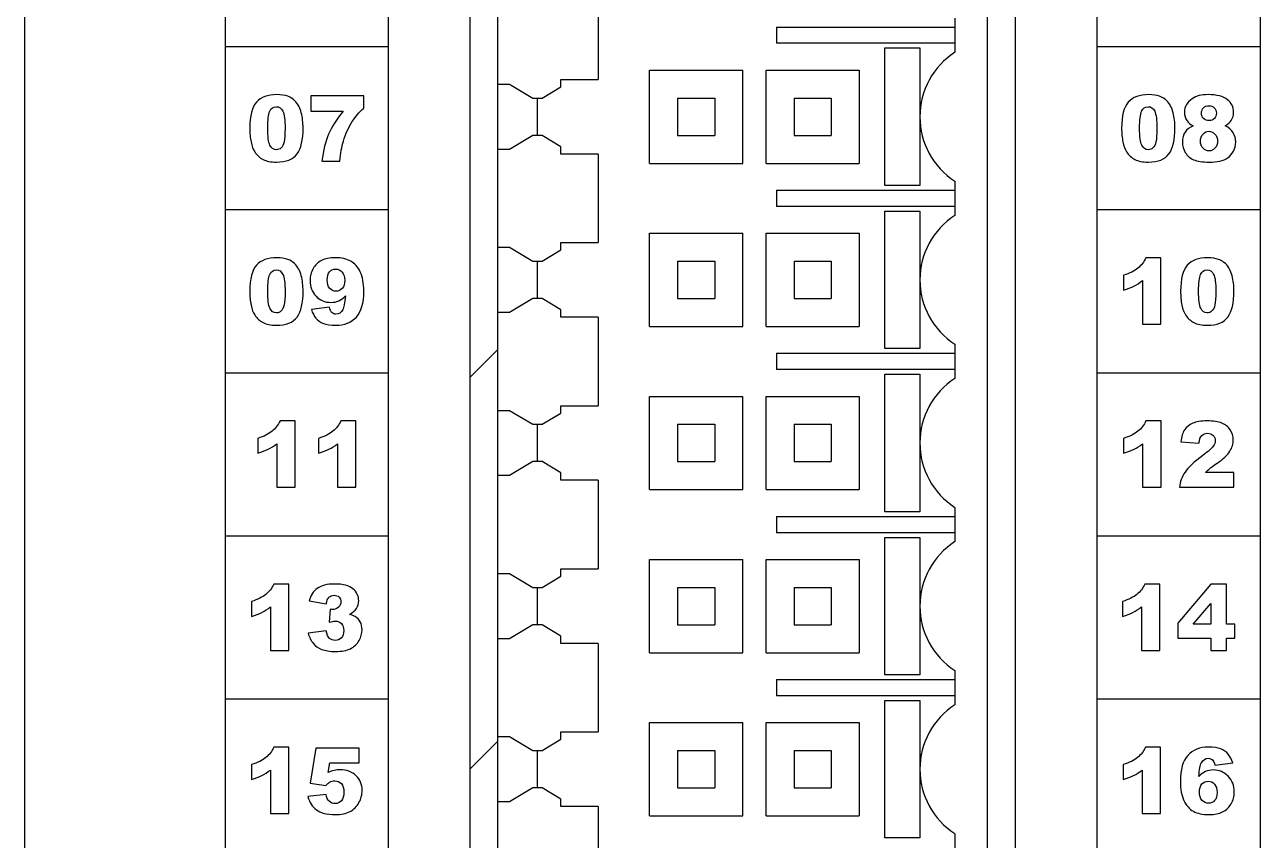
# Model space of a CAD drawing. Header units: millimetres. Extents: x 105 to 171, y 33 to 163.
# Drawn here: x 105.47 to 131.97, y 97.59 to 115.09 of the extents above; entities that cross this region are included whole.
import ezdxf

# ---------------------------------------------------------------- set-up
doc = ezdxf.new("R2010")
doc.units = ezdxf.units.MM
doc.header["$LTSCALE"] = 16.335
doc.layers.get('0').update_dxf_attribs({"linetype": 'CONTINUOUS'})

msp = doc.modelspace()

# ---------------------------------------------------------------- linework, layer by layer
at = {"linetype": 'Continuous'}
for p, q in [((115.619, 48.361), (115.619, 128.861)), ((126.119, 48.361), (126.119, 128.861)), ((115.019, 128.161), (115.019, 48.561)), ((126.719, 48.561), (126.719, 128.161)), ((109.769, 125.111), (109.769, 51.611)), ((113.269, 51.611), (113.269, 125.111)), ((128.469, 51.611), (128.469, 125.111)), ((131.969, 125.111), (131.969, 51.611)), ((105.469, 38.611), (105.469, 124.511)), ((117.769, 115.811), (117.769, 113.911)), ((121.594, 115.036), (121.594, 114.686)), ((121.594, 115.036), (125.419, 115.036)), ((125.419, 115.228), (125.419, 114.494)), ((113.269, 114.611), (109.769, 114.611)), ((125.419, 114.686), (121.594, 114.686)), ((123.918, 111.636), (123.918, 114.586)), ((123.918, 114.586), (124.669, 114.586)), ((124.669, 114.586), (124.669, 113.115)), ((131.969, 114.611), (128.469, 114.611)), ((118.869, 112.111), (118.869, 114.111)), ((118.869, 114.111), (120.869, 114.111)), ((120.869, 112.111), (120.869, 114.111)), ((121.369, 112.111), (121.369, 114.111)), ((121.369, 114.111), (123.369, 114.111)), ((123.369, 114.111), (123.369, 112.111)), ((115.619, 113.811), (115.869, 113.811)), ((115.869, 113.811), (116.369, 113.511)), ((116.566, 113.511), (116.97, 113.753)), ((116.97, 113.753), (116.969, 113.911)), ((116.969, 113.911), (117.769, 113.911)), ((111.607, 113.561), (111.607, 113.232)), ((112.743, 113.561), (111.607, 113.561)), ((112.743, 113.298), (112.743, 113.561)), ((116.369, 113.511), (116.566, 113.511)), ((116.469, 112.711), (116.469, 113.511)), ((119.469, 113.511), (119.469, 112.711)), ((119.469, 113.511), (120.269, 113.511)), ((120.269, 113.511), (120.269, 112.711)), ((121.969, 113.511), (121.969, 112.711)), ((121.969, 113.511), (122.769, 113.511)), ((122.769, 113.511), (122.769, 112.711)), ((111.607, 113.232), (112.298, 113.232)), ((124.669, 113.107), (124.669, 111.636)), ((116.369, 112.711), (115.869, 112.41)), ((116.566, 112.711), (116.369, 112.711)), ((116.97, 112.468), (116.566, 112.711)), ((119.469, 112.711), (120.269, 112.711)), ((121.969, 112.711), (122.769, 112.711)), ((115.869, 112.41), (115.619, 112.41)), ((116.969, 112.311), (116.97, 112.468)), ((111.843, 112.161), (112.231, 112.161)), ((117.769, 112.311), (116.969, 112.311)), ((117.769, 112.311), (117.769, 110.411)), ((118.869, 112.111), (120.869, 112.111)), ((121.369, 112.111), (123.369, 112.111)), ((124.669, 111.636), (123.918, 111.636)), ((125.419, 111.728), (125.419, 110.994)), ((121.594, 111.536), (121.594, 111.186)), ((121.594, 111.536), (125.419, 111.536)), ((113.269, 111.111), (109.769, 111.111)), ((125.419, 111.186), (121.594, 111.186)), ((123.918, 108.136), (123.918, 111.086)), ((123.918, 111.086), (124.669, 111.086)), ((124.669, 111.086), (124.669, 109.615)), ((131.969, 111.111), (128.469, 111.111)), ((118.869, 108.611), (118.869, 110.611)), ((118.869, 110.611), (120.869, 110.611)), ((120.869, 108.611), (120.869, 110.611)), ((121.369, 108.611), (121.369, 110.611)), ((121.369, 110.611), (123.369, 110.611)), ((123.369, 110.611), (123.369, 108.611)), ((115.619, 110.311), (115.869, 110.311)), ((115.869, 110.311), (116.369, 110.011)), ((116.566, 110.011), (116.97, 110.253)), ((116.97, 110.253), (116.969, 110.411)), ((116.969, 110.411), (117.769, 110.411)), ((116.369, 110.011), (116.566, 110.011)), ((116.469, 109.211), (116.469, 110.011)), ((119.469, 110.011), (119.469, 109.211)), ((119.469, 110.011), (120.269, 110.011)), ((120.269, 110.011), (120.269, 109.211)), ((121.969, 110.011), (121.969, 109.211)), ((121.969, 110.011), (122.769, 110.011)), ((122.769, 110.011), (122.769, 109.211)), ((129.837, 110.085), (129.515, 110.085)), ((129.837, 108.661), (129.837, 110.085)), ((124.669, 109.607), (124.669, 108.136)), ((129.035, 109.709), (129.035, 109.39)), ((129.443, 109.594), (129.443, 108.661)), ((116.369, 109.211), (115.869, 108.91)), ((116.566, 109.211), (116.369, 109.211)), ((116.97, 108.968), (116.566, 109.211)), ((119.469, 109.211), (120.269, 109.211)), ((121.969, 109.211), (122.769, 109.211)), ((112.005, 109.024), (111.618, 108.975)), ((116.969, 108.811), (116.97, 108.968)), ((115.869, 108.91), (115.619, 108.91)), ((117.769, 108.811), (116.969, 108.811)), ((117.769, 108.811), (117.769, 106.911)), ((129.443, 108.661), (129.837, 108.661)), ((118.869, 108.611), (120.869, 108.611)), ((121.369, 108.611), (123.369, 108.611)), ((124.669, 108.136), (123.918, 108.136)), ((125.419, 108.228), (125.419, 107.494)), ((115.019, 107.514), (115.619, 108.114)), ((121.594, 108.036), (121.594, 107.686)), ((121.594, 108.036), (125.419, 108.036)), ((113.269, 107.611), (109.769, 107.611)), ((125.419, 107.686), (121.594, 107.686)), ((131.969, 107.611), (128.469, 107.611)), ((123.918, 104.636), (123.918, 107.586)), ((123.918, 107.586), (124.669, 107.586)), ((124.669, 107.586), (124.669, 106.115)), ((118.869, 105.111), (118.869, 107.111)), ((118.869, 107.111), (120.869, 107.111)), ((120.869, 105.111), (120.869, 107.111)), ((121.369, 105.111), (121.369, 107.111)), ((121.369, 107.111), (123.369, 107.111)), ((123.369, 107.111), (123.369, 105.111)), ((115.619, 106.811), (115.869, 106.811)), ((115.869, 106.811), (116.369, 106.511)), ((116.97, 106.753), (116.969, 106.911)), ((116.969, 106.911), (117.769, 106.911)), ((111.268, 106.585), (110.946, 106.585)), ((111.268, 105.161), (111.268, 106.585)), ((112.573, 106.585), (112.251, 106.585)), ((112.573, 105.161), (112.573, 106.585)), ((116.566, 106.511), (116.97, 106.753)), ((129.84, 106.585), (129.518, 106.585)), ((129.84, 105.161), (129.84, 106.585)), ((116.369, 106.511), (116.566, 106.511)), ((116.469, 105.711), (116.469, 106.511)), ((119.469, 106.511), (119.469, 105.711)), ((119.469, 106.511), (120.269, 106.511)), ((120.269, 106.511), (120.269, 105.711)), ((121.969, 106.511), (121.969, 105.711)), ((121.969, 106.511), (122.769, 106.511)), ((122.769, 106.511), (122.769, 105.711)), ((110.466, 106.209), (110.466, 105.89)), ((110.875, 106.094), (110.875, 105.161)), ((111.77, 106.209), (111.77, 105.89)), ((112.179, 106.094), (112.179, 105.161)), ((124.669, 106.107), (124.669, 104.636)), ((129.037, 106.209), (129.037, 105.89)), ((129.446, 106.094), (129.446, 105.161)), ((130.263, 106.138), (130.652, 106.106)), ((116.369, 105.711), (115.869, 105.41)), ((116.566, 105.711), (116.369, 105.711)), ((116.97, 105.468), (116.566, 105.711)), ((119.469, 105.711), (120.269, 105.711)), ((121.969, 105.711), (122.769, 105.711)), ((131.401, 105.478), (130.794, 105.478)), ((131.401, 105.161), (131.401, 105.478)), ((115.869, 105.41), (115.619, 105.41)), ((116.969, 105.311), (116.97, 105.468)), ((117.769, 105.311), (116.969, 105.311)), ((117.769, 105.311), (117.769, 103.411)), ((110.875, 105.161), (111.268, 105.161)), ((112.179, 105.161), (112.573, 105.161)), ((118.869, 105.111), (120.869, 105.111)), ((121.369, 105.111), (123.369, 105.111)), ((129.446, 105.161), (129.84, 105.161)), ((130.234, 105.161), (131.401, 105.161)), ((125.419, 104.728), (125.419, 103.994)), ((121.594, 104.536), (121.594, 104.186)), ((121.594, 104.536), (125.419, 104.536)), ((124.669, 104.636), (123.918, 104.636)), ((125.419, 104.186), (121.594, 104.186)), ((113.269, 104.111), (109.769, 104.111)), ((123.918, 101.136), (123.918, 104.086)), ((123.918, 104.086), (124.669, 104.086)), ((124.669, 104.086), (124.669, 102.615)), ((131.969, 104.111), (128.469, 104.111)), ((116.97, 103.253), (116.969, 103.411)), ((116.969, 103.411), (117.769, 103.411)), ((118.869, 101.611), (118.869, 103.611)), ((118.869, 103.611), (120.869, 103.611)), ((120.869, 101.611), (120.869, 103.611)), ((121.369, 101.611), (121.369, 103.611)), ((121.369, 103.611), (123.369, 103.611)), ((123.369, 103.611), (123.369, 101.611)), ((115.619, 103.311), (115.869, 103.311)), ((115.869, 103.311), (116.369, 103.011)), ((116.566, 103.011), (116.97, 103.253)), ((111.136, 103.085), (110.814, 103.085)), ((111.136, 101.661), (111.136, 103.085)), ((116.369, 103.011), (116.566, 103.011)), ((116.469, 102.211), (116.469, 103.011)), ((119.469, 103.011), (119.469, 102.211)), ((119.469, 103.011), (120.269, 103.011)), ((120.269, 103.011), (120.269, 102.211)), ((121.969, 103.011), (121.969, 102.211)), ((121.969, 103.011), (122.769, 103.011)), ((122.769, 103.011), (122.769, 102.211)), ((129.817, 103.085), (129.495, 103.085)), ((129.817, 101.661), (129.817, 103.085)), ((130.909, 103.085), (130.2, 102.242)), ((131.248, 103.085), (130.909, 103.085)), ((131.248, 102.224), (131.248, 103.085)), ((110.334, 102.709), (110.334, 102.39)), ((110.743, 102.594), (110.743, 101.661)), ((111.569, 102.722), (111.937, 102.656)), ((124.669, 102.607), (124.669, 101.136)), ((129.015, 102.709), (129.015, 102.39)), ((129.424, 102.594), (129.424, 101.661)), ((130.533, 102.224), (130.909, 102.664)), ((130.909, 102.664), (130.909, 102.224)), ((112.021, 102.543), (112.001, 102.265)), ((111.937, 102.082), (111.548, 102.03)), ((116.369, 102.211), (115.869, 101.91)), ((116.566, 102.211), (116.369, 102.211)), ((116.97, 101.968), (116.566, 102.211)), ((119.469, 102.211), (120.269, 102.211)), ((121.969, 102.211), (122.769, 102.211)), ((130.2, 102.242), (130.2, 101.922)), ((130.909, 102.224), (130.533, 102.224)), ((131.423, 102.224), (131.248, 102.224)), ((131.423, 101.922), (131.423, 102.224)), ((115.869, 101.91), (115.619, 101.91)), ((116.969, 101.811), (116.97, 101.968)), ((117.769, 101.811), (116.969, 101.811)), ((117.769, 101.811), (117.769, 99.911)), ((130.2, 101.922), (130.909, 101.922)), ((130.909, 101.922), (130.909, 101.661)), ((131.248, 101.661), (131.248, 101.922)), ((131.248, 101.922), (131.423, 101.922)), ((110.743, 101.661), (111.136, 101.661)), ((118.869, 101.611), (120.869, 101.611)), ((121.369, 101.611), (123.369, 101.611)), ((129.424, 101.661), (129.817, 101.661)), ((130.909, 101.661), (131.248, 101.661)), ((121.594, 101.036), (121.594, 100.686)), ((121.594, 101.036), (125.419, 101.036)), ((124.669, 101.136), (123.918, 101.136)), ((125.419, 101.228), (125.419, 100.494)), ((113.269, 100.611), (109.769, 100.611)), ((125.419, 100.686), (121.594, 100.686)), ((123.918, 97.636), (123.918, 100.586)), ((123.918, 100.586), (124.669, 100.586)), ((124.669, 100.586), (124.669, 99.115)), ((131.969, 100.611), (128.469, 100.611)), ((116.97, 99.753), (116.969, 99.911)), ((116.969, 99.911), (117.769, 99.911)), ((118.869, 98.111), (118.869, 100.111)), ((118.869, 100.111), (120.869, 100.111)), ((120.869, 98.111), (120.869, 100.111)), ((121.369, 98.111), (121.369, 100.111)), ((121.369, 100.111), (123.369, 100.111)), ((123.369, 100.111), (123.369, 98.111)), ((115.019, 99.113), (115.619, 99.713)), ((115.619, 99.811), (115.869, 99.811)), ((115.869, 99.811), (116.369, 99.511)), ((116.566, 99.511), (116.97, 99.753)), ((111.135, 99.585), (110.813, 99.585)), ((111.135, 98.161), (111.135, 99.585)), ((111.715, 99.561), (111.592, 98.808)), ((112.639, 99.561), (111.715, 99.561)), ((112.639, 99.25), (112.639, 99.561)), ((116.369, 99.511), (116.566, 99.511)), ((116.469, 98.711), (116.469, 99.511)), ((119.469, 99.511), (119.469, 98.711)), ((119.469, 99.511), (120.269, 99.511)), ((120.269, 99.511), (120.269, 98.711)), ((121.969, 99.511), (121.969, 98.711)), ((121.969, 99.511), (122.769, 99.511)), ((122.769, 99.511), (122.769, 98.711)), ((129.831, 99.585), (129.509, 99.585)), ((129.831, 98.161), (129.831, 99.585)), ((110.333, 99.209), (110.333, 98.89)), ((111.98, 99.04), (112.013, 99.25)), ((112.013, 99.25), (112.639, 99.25)), ((129.029, 99.209), (129.029, 98.89)), ((130.993, 99.198), (131.38, 99.246)), ((110.741, 99.094), (110.741, 98.161)), ((124.669, 99.107), (124.669, 97.636)), ((129.438, 99.094), (129.438, 98.161)), ((111.592, 98.808), (111.924, 98.76)), ((116.369, 98.711), (115.869, 98.41)), ((116.566, 98.711), (116.369, 98.711)), ((116.97, 98.468), (116.566, 98.711)), ((119.469, 98.711), (120.269, 98.711)), ((121.969, 98.711), (122.769, 98.711)), ((111.935, 98.567), (111.542, 98.524)), ((115.869, 98.41), (115.619, 98.41)), ((116.969, 98.311), (116.97, 98.468)), ((110.741, 98.161), (111.135, 98.161)), ((117.769, 98.311), (116.969, 98.311)), ((117.769, 98.311), (117.769, 96.411)), ((118.869, 98.111), (120.869, 98.111)), ((121.369, 98.111), (123.369, 98.111)), ((129.438, 98.161), (129.831, 98.161)), ((124.669, 97.636), (123.918, 97.636)), ((125.419, 97.728), (125.419, 96.994))]:
    msp.add_line(p, q, dxfattribs=at)
for centre, radius, start, end in [((126.319, 113.111), 1.65, 123.0557, 236.9443), ((130.879, 113.208), 1.071, 270.0061, 282.0044), ((126.319, 109.611), 1.65, 123.0557, 236.9443), ((126.319, 106.111), 1.65, 123.0557, 236.9443), ((126.319, 102.611), 1.65, 123.0557, 236.9443), ((126.319, 99.111), 1.65, 123.0557, 236.9443)]:
    msp.add_arc(centre, radius, start, end, dxfattribs=at)
for points in [[(110.439, 113.425), (110.344, 113.318), (110.296, 113.132), (110.296, 112.866)], [(110.877, 113.585), (110.681, 113.585), (110.535, 113.531), (110.439, 113.425)], [(111.109, 113.549), (111.048, 113.572), (110.971, 113.585), (110.877, 113.585)], [(111.258, 113.459), (111.219, 113.496), (111.17, 113.526), (111.109, 113.549)], [(111.347, 113.341), (111.325, 113.382), (111.296, 113.421), (111.258, 113.459)], [(129.138, 113.425), (129.043, 113.318), (128.995, 113.132), (128.995, 112.866)], [(129.577, 113.585), (129.38, 113.585), (129.234, 113.531), (129.138, 113.425)], [(129.809, 113.549), (129.747, 113.572), (129.67, 113.585), (129.577, 113.585)], [(129.957, 113.459), (129.918, 113.496), (129.869, 113.526), (129.809, 113.549)], [(130.046, 113.341), (130.024, 113.382), (129.995, 113.421), (129.957, 113.459)], [(130.508, 113.498), (130.397, 113.424), (130.342, 113.328), (130.342, 113.211)], [(130.849, 113.585), (130.707, 113.585), (130.594, 113.556), (130.508, 113.498)], [(131.263, 113.477), (131.173, 113.548), (131.036, 113.585), (130.849, 113.585)], [(131.398, 113.208), (131.398, 113.316), (131.353, 113.406), (131.263, 113.477)], [(110.682, 112.865), (110.682, 113.041), (110.696, 113.162), (110.725, 113.227)], [(110.725, 113.227), (110.753, 113.292), (110.799, 113.326), (110.864, 113.326)], [(110.864, 113.326), (110.927, 113.326), (110.974, 113.293), (111.005, 113.229)], [(111.005, 113.229), (111.037, 113.165), (111.053, 113.04), (111.053, 112.855)], [(111.401, 113.198), (111.387, 113.252), (111.369, 113.3), (111.347, 113.341)], [(111.44, 112.871), (111.44, 112.984), (111.427, 113.093), (111.401, 113.198)], [(112.298, 113.232), (112.156, 113.056), (112.052, 112.89), (111.987, 112.736)], [(112.495, 113.009), (112.561, 113.112), (112.643, 113.208), (112.743, 113.298)], [(129.381, 112.865), (129.381, 113.041), (129.395, 113.162), (129.424, 113.227)], [(129.424, 113.227), (129.452, 113.292), (129.498, 113.326), (129.563, 113.326)], [(129.563, 113.326), (129.626, 113.326), (129.673, 113.293), (129.704, 113.229)], [(129.704, 113.229), (129.736, 113.165), (129.752, 113.04), (129.752, 112.855)], [(130.1, 113.198), (130.086, 113.252), (130.068, 113.3), (130.046, 113.341)], [(130.139, 112.871), (130.139, 112.984), (130.126, 113.093), (130.1, 113.198)], [(130.342, 113.211), (130.342, 113.14), (130.362, 113.077), (130.4, 113.022)], [(130.708, 113.188), (130.708, 113.235), (130.723, 113.273), (130.752, 113.303)], [(130.753, 113.071), (130.723, 113.1), (130.708, 113.14), (130.708, 113.188)], [(130.752, 113.303), (130.782, 113.332), (130.82, 113.348), (130.868, 113.348)], [(130.868, 113.348), (130.914, 113.348), (130.952, 113.332), (130.982, 113.302)], [(130.982, 113.302), (131.012, 113.271), (131.027, 113.232), (131.027, 113.184)], [(131.027, 113.184), (131.027, 113.138), (131.013, 113.099), (130.984, 113.071)], [(131.344, 113.032), (131.38, 113.086), (131.398, 113.145), (131.398, 113.208)], [(112.304, 112.588), (112.351, 112.742), (112.415, 112.883), (112.495, 113.009)], [(130.533, 112.913), (130.453, 112.882), (130.395, 112.838), (130.357, 112.78)], [(130.4, 113.022), (130.427, 112.982), (130.472, 112.946), (130.533, 112.913)], [(130.874, 113.027), (130.824, 113.027), (130.784, 113.041), (130.753, 113.071)], [(130.984, 113.071), (130.956, 113.041), (130.918, 113.027), (130.874, 113.027)], [(131.218, 112.913), (131.275, 112.951), (131.317, 112.991), (131.344, 113.032)], [(131.387, 112.769), (131.35, 112.828), (131.294, 112.877), (131.218, 112.913)], [(110.296, 112.866), (110.296, 112.758), (110.304, 112.659), (110.324, 112.569)], [(110.729, 112.5), (110.697, 112.565), (110.682, 112.687), (110.682, 112.865)], [(111.053, 112.855), (111.053, 112.728), (111.046, 112.634), (111.032, 112.575)], [(111.311, 112.313), (111.397, 112.431), (111.44, 112.617), (111.44, 112.871)], [(111.987, 112.736), (111.921, 112.581), (111.874, 112.389), (111.843, 112.161)], [(128.995, 112.866), (128.995, 112.758), (129.004, 112.659), (129.023, 112.569)], [(129.428, 112.5), (129.396, 112.565), (129.381, 112.687), (129.381, 112.865)], [(129.752, 112.855), (129.752, 112.728), (129.745, 112.634), (129.731, 112.575)], [(130.01, 112.313), (130.096, 112.431), (130.139, 112.617), (130.139, 112.871)], [(130.357, 112.78), (130.319, 112.723), (130.299, 112.654), (130.299, 112.572)], [(130.687, 112.586), (130.687, 112.651), (130.704, 112.702), (130.741, 112.74)], [(130.741, 112.74), (130.777, 112.779), (130.819, 112.798), (130.868, 112.798)], [(130.868, 112.798), (130.916, 112.798), (130.959, 112.778), (130.996, 112.738)], [(130.996, 112.738), (131.034, 112.698), (131.053, 112.648), (131.053, 112.587)], [(131.444, 112.57), (131.444, 112.643), (131.424, 112.709), (131.387, 112.769)], [(110.324, 112.569), (110.343, 112.48), (110.368, 112.41), (110.402, 112.358)], [(110.866, 112.402), (110.806, 112.402), (110.76, 112.435), (110.729, 112.5)], [(110.968, 112.443), (110.94, 112.416), (110.905, 112.402), (110.866, 112.402)], [(111.032, 112.575), (111.019, 112.515), (110.997, 112.471), (110.968, 112.443)], [(112.231, 112.161), (112.243, 112.325), (112.268, 112.467), (112.304, 112.588)], [(129.023, 112.569), (129.042, 112.48), (129.068, 112.41), (129.101, 112.358)], [(129.565, 112.402), (129.505, 112.402), (129.459, 112.435), (129.428, 112.5)], [(129.667, 112.443), (129.639, 112.416), (129.604, 112.402), (129.565, 112.402)], [(129.731, 112.575), (129.718, 112.515), (129.696, 112.471), (129.667, 112.443)], [(130.299, 112.572), (130.299, 112.488), (130.32, 112.412), (130.36, 112.344)], [(130.743, 112.434), (130.705, 112.473), (130.687, 112.524), (130.687, 112.586)], [(130.872, 112.376), (130.824, 112.376), (130.781, 112.395), (130.743, 112.434)], [(130.997, 112.435), (130.96, 112.395), (130.918, 112.376), (130.872, 112.376)], [(131.053, 112.587), (131.053, 112.525), (131.034, 112.475), (130.997, 112.435)], [(131.277, 112.233), (131.323, 112.266), (131.362, 112.313), (131.395, 112.374)], [(131.395, 112.374), (131.427, 112.435), (131.444, 112.5), (131.444, 112.57)], [(110.402, 112.358), (110.449, 112.286), (110.509, 112.23), (110.581, 112.193)], [(110.581, 112.193), (110.654, 112.156), (110.749, 112.137), (110.867, 112.137)], [(110.867, 112.137), (111.077, 112.137), (111.225, 112.195), (111.311, 112.313)], [(129.101, 112.358), (129.148, 112.286), (129.208, 112.23), (129.28, 112.193)], [(129.28, 112.193), (129.353, 112.156), (129.448, 112.137), (129.566, 112.137)], [(129.566, 112.137), (129.776, 112.137), (129.924, 112.195), (130.01, 112.313)], [(130.36, 112.344), (130.401, 112.275), (130.461, 112.224), (130.539, 112.189)], [(130.539, 112.189), (130.617, 112.155), (130.73, 112.137), (130.879, 112.137)], [(131.102, 112.16), (131.171, 112.175), (131.23, 112.2), (131.277, 112.233)], [(110.878, 110.085), (110.681, 110.085), (110.535, 110.031), (110.44, 109.925)], [(111.11, 110.049), (111.049, 110.072), (110.972, 110.085), (110.878, 110.085)], [(111.258, 109.959), (111.22, 109.996), (111.17, 110.026), (111.11, 110.049)], [(111.836, 110.026), (111.758, 109.986), (111.698, 109.929), (111.654, 109.853)], [(112.126, 110.085), (112.01, 110.085), (111.912, 110.065), (111.836, 110.026)], [(112.463, 110.012), (112.378, 110.06), (112.266, 110.085), (112.126, 110.085)], [(112.666, 109.783), (112.615, 109.888), (112.547, 109.964), (112.463, 110.012)], [(129.515, 110.085), (129.473, 109.997), (129.416, 109.922), (129.343, 109.863)], [(130.841, 110.085), (130.645, 110.085), (130.499, 110.031), (130.403, 109.925)], [(131.073, 110.049), (131.012, 110.072), (130.935, 110.085), (130.841, 110.085)], [(131.221, 109.959), (131.183, 109.996), (131.134, 110.026), (131.073, 110.049)], [(110.44, 109.925), (110.344, 109.818), (110.296, 109.632), (110.296, 109.366)], [(110.682, 109.365), (110.682, 109.541), (110.697, 109.662), (110.725, 109.727)], [(110.725, 109.727), (110.754, 109.792), (110.8, 109.826), (110.865, 109.826)], [(110.865, 109.826), (110.928, 109.826), (110.974, 109.793), (111.006, 109.729)], [(111.006, 109.729), (111.037, 109.665), (111.054, 109.54), (111.054, 109.355)], [(111.348, 109.841), (111.326, 109.882), (111.296, 109.921), (111.258, 109.959)], [(111.401, 109.698), (111.388, 109.752), (111.37, 109.8), (111.348, 109.841)], [(111.654, 109.853), (111.61, 109.776), (111.588, 109.691), (111.588, 109.598)], [(111.958, 109.609), (111.958, 109.686), (111.974, 109.745), (112.009, 109.784)], [(112.009, 109.784), (112.043, 109.822), (112.086, 109.842), (112.138, 109.842)], [(112.138, 109.842), (112.192, 109.842), (112.239, 109.82), (112.277, 109.777)], [(112.277, 109.777), (112.315, 109.734), (112.334, 109.675), (112.334, 109.599)], [(112.742, 109.368), (112.742, 109.54), (112.716, 109.678), (112.666, 109.783)], [(129.343, 109.863), (129.27, 109.803), (129.166, 109.751), (129.035, 109.709)], [(130.403, 109.925), (130.308, 109.818), (130.26, 109.632), (130.26, 109.366)], [(130.646, 109.365), (130.646, 109.541), (130.66, 109.662), (130.689, 109.727)], [(130.689, 109.727), (130.717, 109.792), (130.763, 109.826), (130.828, 109.826)], [(130.828, 109.826), (130.891, 109.826), (130.938, 109.793), (130.969, 109.729)], [(130.969, 109.729), (131.001, 109.665), (131.017, 109.54), (131.017, 109.355)], [(131.311, 109.841), (131.289, 109.882), (131.26, 109.921), (131.221, 109.959)], [(131.365, 109.698), (131.351, 109.752), (131.333, 109.8), (131.311, 109.841)], [(111.44, 109.371), (111.44, 109.484), (111.427, 109.593), (111.401, 109.698)], [(111.588, 109.598), (111.588, 109.462), (111.631, 109.349), (111.717, 109.26)], [(112.01, 109.429), (111.975, 109.471), (111.958, 109.531), (111.958, 109.609)], [(112.334, 109.599), (112.334, 109.525), (112.316, 109.468), (112.28, 109.428)], [(129.035, 109.39), (129.124, 109.417), (129.199, 109.446), (129.258, 109.476)], [(129.258, 109.476), (129.317, 109.506), (129.379, 109.545), (129.443, 109.594)], [(131.404, 109.371), (131.404, 109.484), (131.391, 109.593), (131.365, 109.698)], [(110.296, 109.366), (110.296, 109.258), (110.305, 109.159), (110.324, 109.069)], [(110.729, 109), (110.697, 109.065), (110.682, 109.187), (110.682, 109.365)], [(111.054, 109.355), (111.054, 109.228), (111.046, 109.134), (111.033, 109.075)], [(111.312, 108.813), (111.397, 108.931), (111.44, 109.117), (111.44, 109.371)], [(111.717, 109.26), (111.803, 109.171), (111.909, 109.127), (112.035, 109.127)], [(112.143, 109.367), (112.09, 109.367), (112.046, 109.387), (112.01, 109.429)], [(112.28, 109.428), (112.244, 109.387), (112.198, 109.367), (112.143, 109.367)], [(112.205, 109.16), (112.254, 109.182), (112.302, 109.217), (112.349, 109.265)], [(112.349, 109.265), (112.335, 109.114), (112.316, 109.016), (112.291, 108.97)], [(112.582, 108.813), (112.689, 108.93), (112.742, 109.115), (112.742, 109.368)], [(130.26, 109.366), (130.26, 109.258), (130.268, 109.159), (130.288, 109.069)], [(130.692, 109), (130.661, 109.065), (130.646, 109.187), (130.646, 109.365)], [(131.017, 109.355), (131.017, 109.228), (131.009, 109.134), (130.996, 109.075)], [(131.275, 108.813), (131.361, 108.931), (131.404, 109.117), (131.404, 109.371)], [(110.324, 109.069), (110.343, 108.98), (110.369, 108.91), (110.403, 108.858)], [(110.867, 108.902), (110.806, 108.902), (110.76, 108.935), (110.729, 109)], [(110.969, 108.943), (110.94, 108.916), (110.906, 108.902), (110.867, 108.902)], [(111.033, 109.075), (111.019, 109.015), (110.997, 108.971), (110.969, 108.943)], [(111.618, 108.975), (111.641, 108.9), (111.673, 108.838), (111.716, 108.788)], [(112.056, 108.908), (112.032, 108.931), (112.014, 108.969), (112.005, 109.024)], [(112.035, 109.127), (112.099, 109.127), (112.156, 109.137), (112.205, 109.16)], [(112.291, 108.97), (112.256, 108.907), (112.207, 108.876), (112.145, 108.876)], [(130.288, 109.069), (130.307, 108.98), (130.332, 108.91), (130.366, 108.858)], [(130.83, 108.902), (130.77, 108.902), (130.724, 108.935), (130.692, 109)], [(130.932, 108.943), (130.903, 108.916), (130.869, 108.902), (130.83, 108.902)], [(130.996, 109.075), (130.983, 109.015), (130.961, 108.971), (130.932, 108.943)], [(110.403, 108.858), (110.449, 108.786), (110.509, 108.73), (110.582, 108.693)], [(110.582, 108.693), (110.654, 108.656), (110.749, 108.637), (110.867, 108.637)], [(110.867, 108.637), (111.078, 108.637), (111.226, 108.695), (111.312, 108.813)], [(111.716, 108.788), (111.758, 108.739), (111.812, 108.701), (111.877, 108.675)], [(111.877, 108.675), (111.941, 108.65), (112.029, 108.637), (112.14, 108.637)], [(112.145, 108.876), (112.11, 108.876), (112.08, 108.886), (112.056, 108.908)], [(112.14, 108.637), (112.329, 108.637), (112.476, 108.695), (112.582, 108.813)], [(130.366, 108.858), (130.413, 108.786), (130.473, 108.73), (130.545, 108.693)], [(130.545, 108.693), (130.618, 108.656), (130.712, 108.637), (130.831, 108.637)], [(130.831, 108.637), (131.041, 108.637), (131.189, 108.695), (131.275, 108.813)], [(110.946, 106.585), (110.904, 106.497), (110.847, 106.422), (110.774, 106.363)], [(112.251, 106.585), (112.209, 106.497), (112.151, 106.422), (112.079, 106.363)], [(129.518, 106.585), (129.476, 106.497), (129.418, 106.422), (129.346, 106.363)], [(130.519, 106.535), (130.444, 106.502), (130.387, 106.455), (130.346, 106.394)], [(130.827, 106.585), (130.695, 106.585), (130.593, 106.567), (130.519, 106.535)], [(131.146, 106.537), (131.07, 106.568), (130.964, 106.585), (130.827, 106.585)], [(131.326, 106.394), (131.282, 106.459), (131.222, 106.506), (131.146, 106.537)], [(110.774, 106.363), (110.701, 106.303), (110.598, 106.251), (110.466, 106.209)], [(112.079, 106.363), (112.005, 106.303), (111.902, 106.251), (111.77, 106.209)], [(129.346, 106.363), (129.272, 106.303), (129.169, 106.251), (129.037, 106.209)], [(130.346, 106.394), (130.306, 106.332), (130.278, 106.247), (130.263, 106.138)], [(130.652, 106.106), (130.663, 106.184), (130.684, 106.24), (130.716, 106.271)], [(130.716, 106.271), (130.747, 106.302), (130.788, 106.318), (130.838, 106.318)], [(130.838, 106.318), (130.885, 106.318), (130.924, 106.303), (130.956, 106.272)], [(130.956, 106.272), (130.988, 106.242), (131.004, 106.205), (131.004, 106.163)], [(131.391, 106.177), (131.391, 106.257), (131.37, 106.329), (131.326, 106.394)], [(110.69, 105.976), (110.749, 106.006), (110.811, 106.045), (110.875, 106.094)], [(111.994, 105.976), (112.053, 106.006), (112.115, 106.045), (112.179, 106.094)], [(129.261, 105.976), (129.32, 106.006), (129.382, 106.045), (129.446, 106.094)], [(130.956, 106.039), (130.924, 105.994), (130.851, 105.929), (130.737, 105.845)], [(131.004, 106.163), (131.004, 106.123), (130.988, 106.082), (130.956, 106.039)], [(131.316, 105.932), (131.366, 106.01), (131.391, 106.091), (131.391, 106.177)], [(110.466, 105.89), (110.556, 105.917), (110.63, 105.946), (110.69, 105.976)], [(111.77, 105.89), (111.86, 105.917), (111.935, 105.946), (111.994, 105.976)], [(129.037, 105.89), (129.127, 105.917), (129.202, 105.946), (129.261, 105.976)], [(130.737, 105.845), (130.55, 105.707), (130.423, 105.587), (130.355, 105.485)], [(131.044, 105.677), (131.176, 105.769), (131.266, 105.854), (131.316, 105.932)], [(130.355, 105.485), (130.288, 105.384), (130.247, 105.275), (130.234, 105.161)], [(130.794, 105.478), (130.829, 105.512), (130.86, 105.541), (130.887, 105.562)], [(130.887, 105.562), (130.913, 105.584), (130.966, 105.622), (131.044, 105.677)], [(110.643, 102.863), (110.569, 102.803), (110.466, 102.751), (110.334, 102.709)], [(110.814, 103.085), (110.772, 102.997), (110.715, 102.922), (110.643, 102.863)], [(111.745, 102.991), (111.658, 102.928), (111.599, 102.838), (111.569, 102.722)], [(112.114, 103.085), (111.955, 103.085), (111.832, 103.053), (111.745, 102.991)], [(111.995, 102.801), (112.023, 102.829), (112.061, 102.843), (112.107, 102.843)], [(112.107, 102.843), (112.15, 102.843), (112.186, 102.83), (112.211, 102.804)], [(112.51, 102.982), (112.428, 103.05), (112.297, 103.085), (112.114, 103.085)], [(112.633, 102.725), (112.633, 102.829), (112.592, 102.914), (112.51, 102.982)], [(129.324, 102.863), (129.25, 102.803), (129.147, 102.751), (129.015, 102.709)], [(129.495, 103.085), (129.453, 102.997), (129.396, 102.922), (129.324, 102.863)], [(110.558, 102.476), (110.617, 102.506), (110.679, 102.545), (110.743, 102.594)], [(111.937, 102.656), (111.946, 102.725), (111.966, 102.773), (111.995, 102.801)], [(112.198, 102.587), (112.164, 102.555), (112.122, 102.538), (112.071, 102.538)], [(112.25, 102.703), (112.25, 102.658), (112.233, 102.619), (112.198, 102.587)], [(112.211, 102.804), (112.236, 102.779), (112.25, 102.745), (112.25, 102.703)], [(112.433, 102.432), (112.5, 102.469), (112.55, 102.512), (112.583, 102.561)], [(112.583, 102.561), (112.616, 102.61), (112.633, 102.664), (112.633, 102.725)], [(129.239, 102.476), (129.298, 102.506), (129.36, 102.545), (129.424, 102.594)], [(110.334, 102.39), (110.424, 102.417), (110.498, 102.446), (110.558, 102.476)], [(112.071, 102.538), (112.059, 102.538), (112.042, 102.539), (112.021, 102.543)], [(112.557, 102.385), (112.529, 102.403), (112.487, 102.419), (112.433, 102.432)], [(112.665, 102.272), (112.639, 102.319), (112.603, 102.357), (112.557, 102.385)], [(129.015, 102.39), (129.105, 102.417), (129.179, 102.446), (129.239, 102.476)], [(111.548, 102.03), (111.573, 101.942), (111.609, 101.87), (111.657, 101.813)], [(112.007, 101.919), (111.975, 101.949), (111.952, 102.004), (111.937, 102.082)], [(112.001, 102.265), (112.054, 102.28), (112.096, 102.288), (112.127, 102.288)], [(112.127, 102.288), (112.184, 102.288), (112.229, 102.27), (112.262, 102.234)], [(112.313, 102.084), (112.313, 102.02), (112.295, 101.969), (112.26, 101.931)], [(112.262, 102.234), (112.296, 102.198), (112.313, 102.149), (112.313, 102.084)], [(112.64, 101.87), (112.682, 101.944), (112.704, 102.023), (112.704, 102.105)], [(112.704, 102.105), (112.704, 102.17), (112.691, 102.225), (112.665, 102.272)], [(111.657, 101.813), (111.704, 101.755), (111.765, 101.711), (111.838, 101.682)], [(112.13, 101.874), (112.081, 101.874), (112.04, 101.888), (112.007, 101.919)], [(112.26, 101.931), (112.226, 101.893), (112.182, 101.874), (112.13, 101.874)], [(112.456, 101.697), (112.536, 101.737), (112.597, 101.795), (112.64, 101.87)], [(111.838, 101.682), (111.912, 101.652), (112.012, 101.637), (112.14, 101.637)], [(112.14, 101.637), (112.27, 101.637), (112.376, 101.658), (112.456, 101.697)], [(110.813, 99.585), (110.771, 99.497), (110.714, 99.422), (110.641, 99.363)], [(129.509, 99.585), (129.467, 99.497), (129.41, 99.422), (129.337, 99.363)], [(130.415, 99.408), (130.309, 99.29), (130.256, 99.105), (130.256, 98.853)], [(130.858, 99.585), (130.669, 99.585), (130.521, 99.525), (130.415, 99.408)], [(131.121, 99.545), (131.056, 99.571), (130.968, 99.585), (130.858, 99.585)], [(131.282, 99.432), (131.24, 99.482), (131.186, 99.52), (131.121, 99.545)], [(131.38, 99.246), (131.357, 99.32), (131.325, 99.383), (131.282, 99.432)], [(110.641, 99.363), (110.568, 99.303), (110.464, 99.251), (110.333, 99.209)], [(129.337, 99.363), (129.264, 99.303), (129.161, 99.251), (129.029, 99.209)], [(130.65, 98.956), (130.662, 99.106), (130.681, 99.204), (130.706, 99.251)], [(130.706, 99.251), (130.741, 99.313), (130.791, 99.346), (130.854, 99.346)], [(130.854, 99.346), (130.888, 99.346), (130.918, 99.334), (130.941, 99.312)], [(130.941, 99.312), (130.966, 99.289), (130.983, 99.251), (130.993, 99.198)], [(110.333, 98.89), (110.422, 98.917), (110.497, 98.946), (110.556, 98.976)], [(110.556, 98.976), (110.615, 99.006), (110.677, 99.045), (110.741, 99.094)], [(112.108, 99.086), (112.066, 99.076), (112.023, 99.06), (111.98, 99.04)], [(112.009, 98.833), (112.044, 98.851), (112.08, 98.861), (112.118, 98.861)], [(112.234, 99.101), (112.192, 99.101), (112.15, 99.096), (112.108, 99.086)], [(112.118, 98.861), (112.178, 98.861), (112.224, 98.841), (112.26, 98.802)], [(112.574, 98.974), (112.487, 99.058), (112.373, 99.101), (112.234, 99.101)], [(112.706, 98.654), (112.706, 98.782), (112.662, 98.889), (112.574, 98.974)], [(129.029, 98.89), (129.119, 98.917), (129.193, 98.946), (129.253, 98.976)], [(129.253, 98.976), (129.312, 99.006), (129.374, 99.045), (129.438, 99.094)], [(130.256, 98.853), (130.256, 98.68), (130.281, 98.542), (130.331, 98.437)], [(130.794, 99.06), (130.744, 99.037), (130.696, 99.003), (130.65, 98.956)], [(130.718, 98.794), (130.754, 98.834), (130.8, 98.854), (130.855, 98.854)], [(130.964, 99.095), (130.899, 99.095), (130.842, 99.083), (130.794, 99.06)], [(130.855, 98.854), (130.907, 98.854), (130.951, 98.833), (130.987, 98.792)], [(131.279, 98.961), (131.194, 99.05), (131.088, 99.095), (130.964, 99.095)], [(131.41, 98.622), (131.41, 98.759), (131.366, 98.871), (131.279, 98.961)], [(111.924, 98.76), (111.954, 98.795), (111.983, 98.82), (112.009, 98.833)], [(112.26, 98.802), (112.296, 98.763), (112.314, 98.702), (112.314, 98.619)], [(112.314, 98.619), (112.314, 98.537), (112.296, 98.476), (112.261, 98.435)], [(112.638, 98.394), (112.683, 98.477), (112.706, 98.564), (112.706, 98.654)], [(130.664, 98.622), (130.664, 98.696), (130.682, 98.754), (130.718, 98.794)], [(130.721, 98.443), (130.683, 98.486), (130.664, 98.546), (130.664, 98.622)], [(130.987, 98.792), (131.023, 98.75), (131.041, 98.69), (131.041, 98.611)], [(131.041, 98.611), (131.041, 98.534), (131.024, 98.476), (130.99, 98.437)], [(131.344, 98.369), (131.388, 98.445), (131.41, 98.529), (131.41, 98.622)], [(111.542, 98.524), (111.561, 98.458), (111.585, 98.403), (111.613, 98.359)], [(111.613, 98.359), (111.642, 98.315), (111.679, 98.275), (111.725, 98.241)], [(112.002, 98.422), (111.967, 98.455), (111.945, 98.504), (111.935, 98.567)], [(112.127, 98.374), (112.078, 98.374), (112.036, 98.39), (112.002, 98.422)], [(112.261, 98.435), (112.225, 98.394), (112.181, 98.374), (112.127, 98.374)], [(112.447, 98.203), (112.529, 98.247), (112.593, 98.31), (112.638, 98.394)], [(130.331, 98.437), (130.382, 98.332), (130.45, 98.256), (130.535, 98.208)], [(130.861, 98.379), (130.806, 98.379), (130.759, 98.4), (130.721, 98.443)], [(130.99, 98.437), (130.955, 98.398), (130.912, 98.379), (130.861, 98.379)], [(131.162, 98.195), (131.24, 98.234), (131.3, 98.292), (131.344, 98.369)], [(111.725, 98.241), (111.771, 98.207), (111.827, 98.18), (111.893, 98.163)], [(111.893, 98.163), (111.959, 98.146), (112.038, 98.137), (112.131, 98.137)], [(112.131, 98.137), (112.259, 98.137), (112.365, 98.159), (112.447, 98.203)], [(130.535, 98.208), (130.619, 98.161), (130.732, 98.137), (130.872, 98.137)], [(130.872, 98.137), (130.988, 98.137), (131.085, 98.157), (131.162, 98.195)]]:
    msp.add_open_spline(points, degree=3, dxfattribs=at)

doc.saveas('drawing.dxf')
